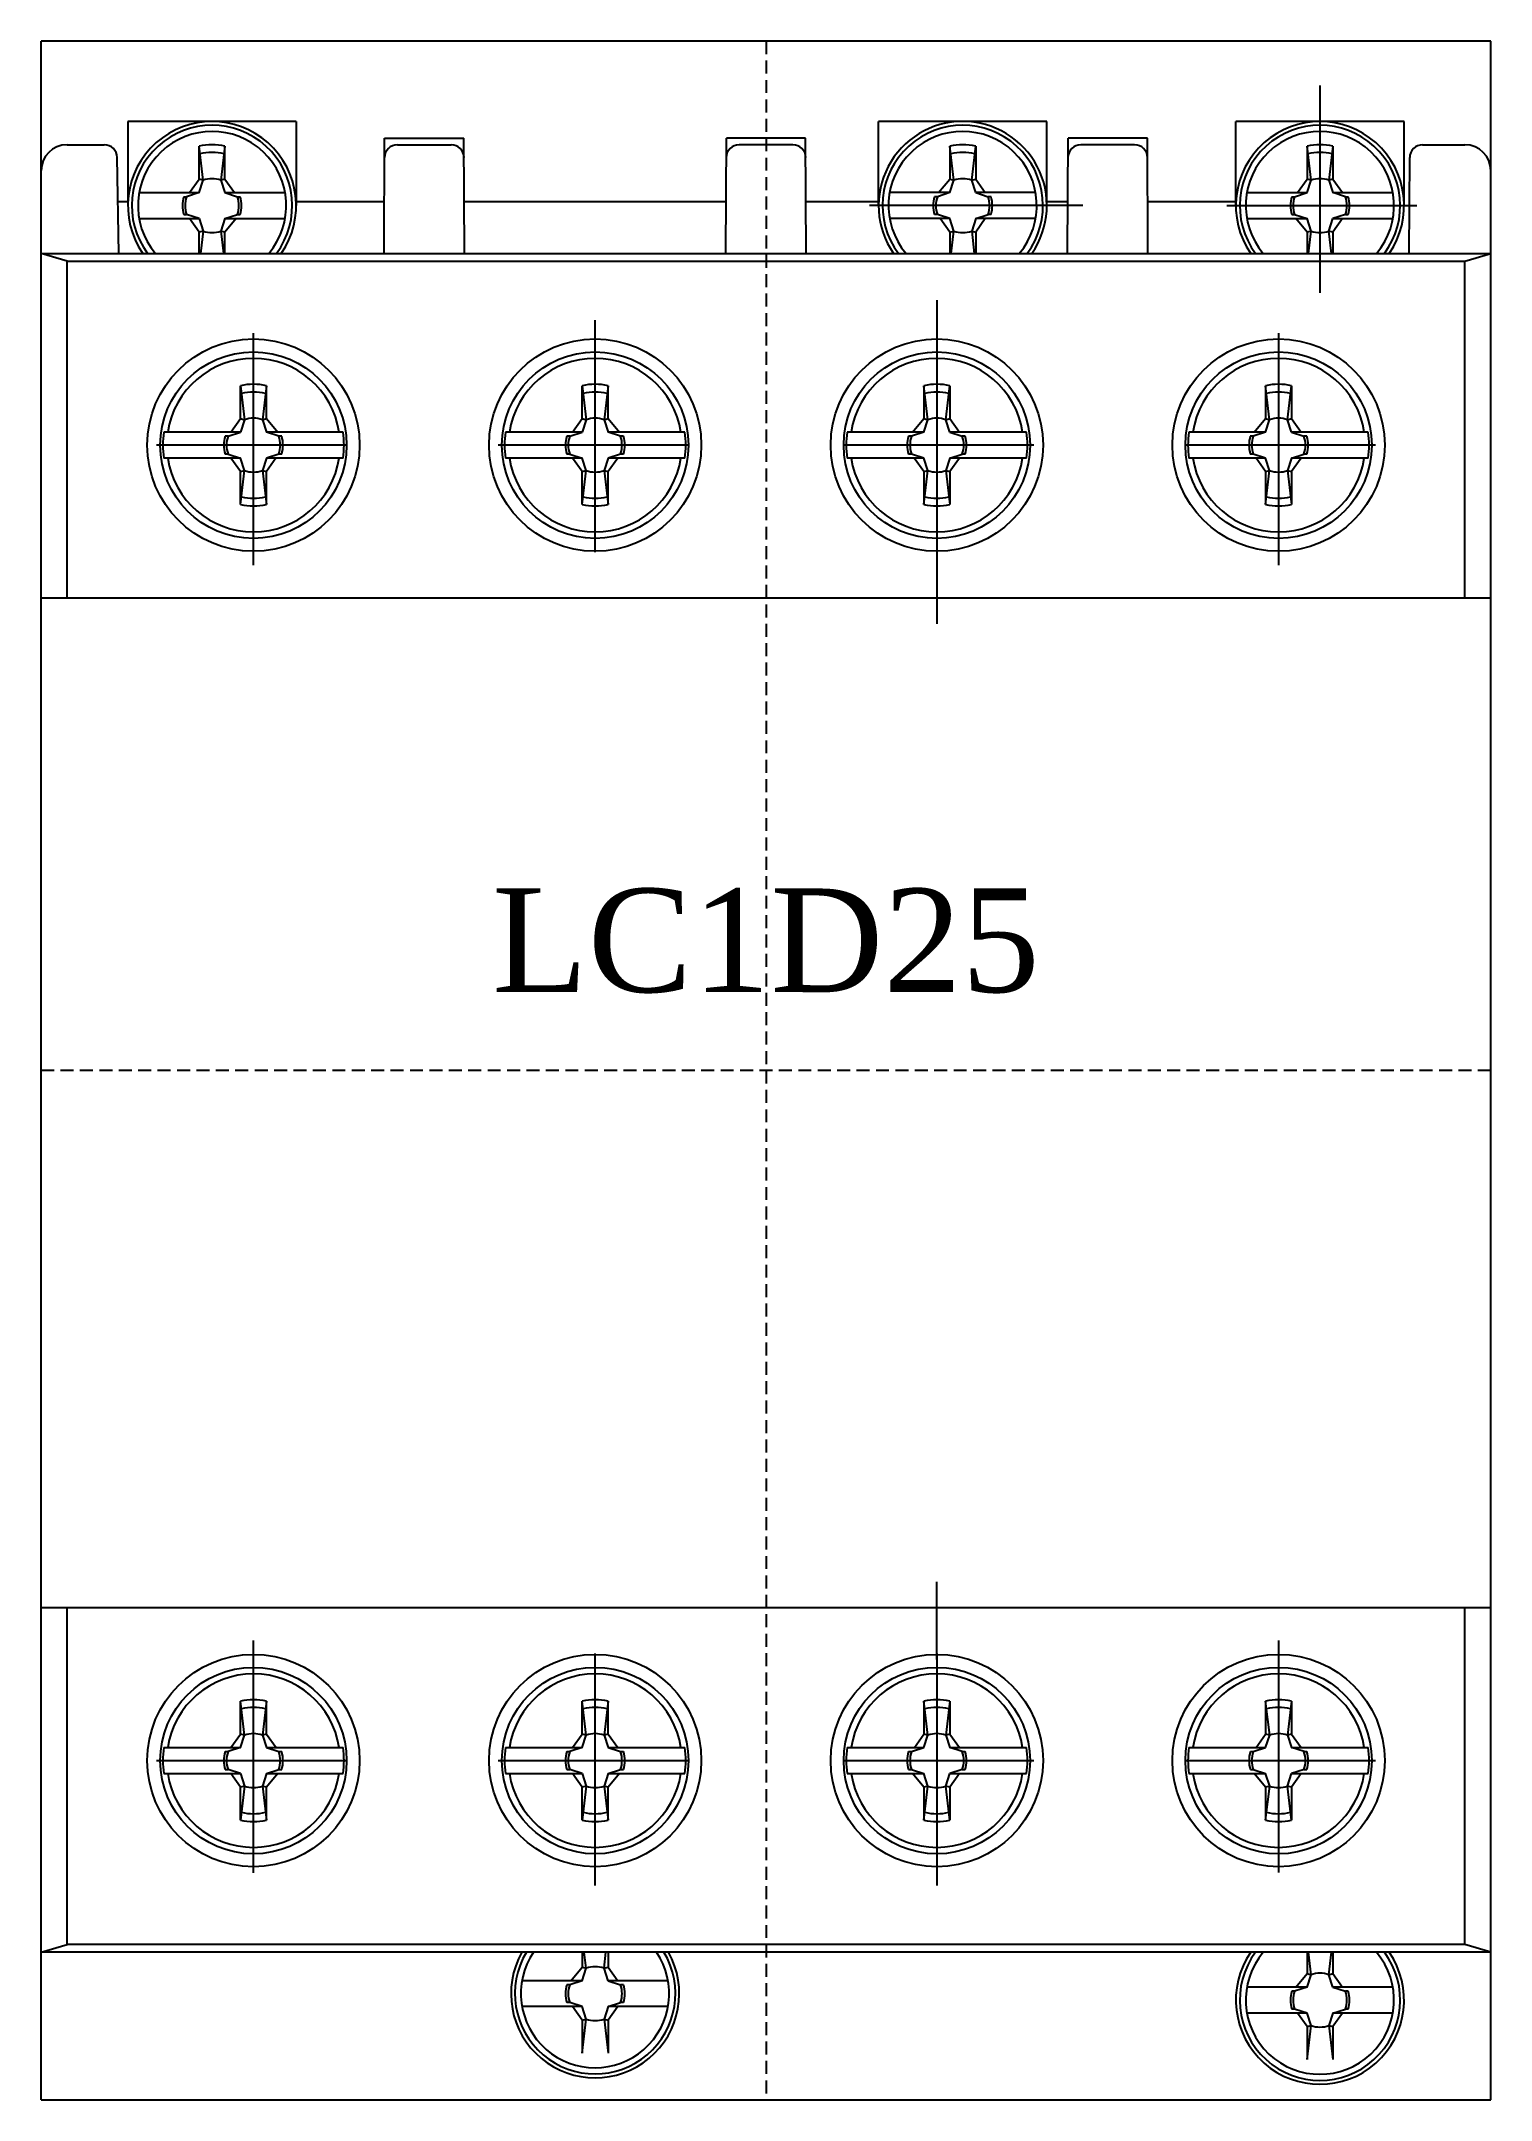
# Model space of a CAD drawing. Extents: x 0 to 56, y 0 to 79.5.
import ezdxf

# ---------------------------------------------------------------- set-up
doc = ezdxf.new("R2010")
doc.units = 0
doc.linetypes.add('DASHED', pattern=[0.75, 0.5, -0.25])
doc.layers.add('-15N-THT. THIẾT BỊ ĐÓNG MỞ', color=40, linetype='CONTINUOUS')
doc.styles.add('- 04.0', font='times.ttf', dxfattribs={"height": 4})

# ---------------------------------------------------------------- blocks, each defined once
blk = doc.blocks.new('06 - N - SC CTT LC1D25')
at = {"layer": '-15N-THT. THIẾT BỊ ĐÓNG MỞ'}
for p, q in [((0, -39.749899), (0, 39.749899)), ((55.999855, 39.749899), (0, 39.749899)), ((55.999855, -39.749899), (55.999855, 39.749899)), ((49.399856, 38.033395), (49.399856, 30.026468)), ((3.350006, 36.649896), (3.350006, 33.399896)), ((9.849975, 36.649896), (3.350006, 36.649896)), ((9.849975, 36.649896), (9.849975, 33.399896)), ((38.849914, 36.649896), (32.34993, 36.649896)), ((32.34993, 33.399896), (32.34993, 36.649896)), ((38.849914, 33.399896), (38.849914, 36.649896)), ((46.149872, 33.399896), (46.149872, 36.649896)), ((52.649849, 36.649896), (46.149872, 36.649896)), ((52.649849, 33.399896), (52.649849, 36.649896)), ((13.249313, 31.54989), (13.268722, 35.999876)), ((13.268692, 35.999902), (16.331222, 35.999902)), ((16.350662, 31.549871), (16.331253, 35.999883)), ((26.449279, 31.549883), (26.468689, 35.999899)), ((29.531173, 35.999902), (26.468673, 35.999902)), ((29.550613, 31.549863), (29.531204, 35.999876)), ((39.649238, 31.54989), (39.668655, 35.999887)), ((42.73117, 35.999902), (39.668655, 35.999902)), ((42.750625, 31.549871), (42.731208, 35.999887)), ((1, 35.749902), (2.437805, 35.749902)), ((3.002472, 31.549886), (2.937729, 35.258607)), ((6.099991, 34.422815), (6.099991, 35.696085)), ((6.255081, 34.381281), (6.100082, 35.696073)), ((7.100097, 35.696054), (6.945099, 34.381246)), ((7.099975, 34.422815), (7.099975, 35.696085)), ((13.765457, 35.749902), (15.834503, 35.749902)), ((29.034469, 35.749902), (26.965439, 35.749902)), ((35.254913, 34.381265), (35.099914, 35.696073)), ((35.09993, 35.696085), (35.09993, 34.422815)), ((35.944915, 34.381303), (36.099914, 35.696096)), ((36.09993, 35.696085), (36.09993, 34.422815)), ((42.234466, 35.749902), (40.165405, 35.749902)), ((49.054817, 34.381281), (48.899818, 35.696073)), ((48.899872, 35.696085), (48.899872, 34.422815)), ((49.899826, 35.696096), (49.744819, 34.381303)), ((49.899856, 35.696085), (49.899856, 34.422815)), ((52.849189, 31.549879), (52.865349, 35.252084)), ((53.365364, 35.749902), (54.999855, 35.749902)), ((5.728592, 33.899931), (6.100067, 34.422845)), ((6.255035, 34.3813), (6.100036, 34.42283)), ((6.100082, 33.899904), (6.255066, 34.381288)), ((7.100036, 34.422826), (6.945038, 34.381296)), ((6.945038, 34.381284), (7.100036, 33.899885)), ((7.100067, 34.42283), (7.471176, 33.899915)), ((34.661941, 33.899889), (35.09993, 34.422803)), ((35.099914, 34.422811), (35.254913, 34.381281)), ((35.09993, 33.899881), (35.254928, 34.381281)), ((35.944915, 34.381288), (36.099914, 34.422819)), ((36.09993, 33.899885), (35.944931, 34.381284)), ((36.099914, 34.422834), (36.471458, 33.899904)), ((48.528755, 33.899915), (48.899872, 34.422842)), ((49.054847, 34.381296), (48.899856, 34.422826)), ((48.899864, 33.89987), (49.05487, 34.381265)), ((49.74485, 34.3813), (49.899849, 33.8999)), ((49.899864, 34.422826), (49.744873, 34.381296)), ((49.899864, 34.422834), (50.271347, 33.899919)), ((3.350006, 33.549905), (2.967544, 33.549905)), ((3.784012, 33.899896), (6.100006, 33.899896)), ((5.508209, 33.744882), (5.618393, 33.744882)), ((6.100097, 33.899904), (5.618469, 33.744905)), ((7.100006, 33.899896), (9.423584, 33.899896)), ((7.100067, 33.899881), (7.581176, 33.744882)), ((7.581115, 33.744882), (7.691772, 33.744882)), ((13.258011, 33.549905), (9.849975, 33.549905)), ((26.457992, 33.549905), (16.341919, 33.549905)), ((32.34993, 33.549905), (29.54187, 33.549905)), ((40.240783, 33.399896), (31.998291, 33.399896)), ((35.099914, 33.899896), (32.776336, 33.899896)), ((34.618744, 33.744882), (34.508133, 33.744882)), ((35.09993, 33.899896), (34.618759, 33.744897)), ((38.415909, 33.899896), (36.099914, 33.899896)), ((36.09993, 33.899881), (36.581581, 33.744886)), ((36.691711, 33.744882), (36.581588, 33.744882)), ((39.657959, 33.549905), (38.849914, 33.549905)), ((46.149872, 33.549905), (42.741867, 33.549905)), ((45.798233, 33.399896), (53.140388, 33.399896)), ((46.576278, 33.899896), (48.899856, 33.899896)), ((48.308075, 33.744882), (48.418747, 33.744882)), ((48.418747, 33.744894), (48.899856, 33.899892)), ((50.381462, 33.744897), (49.899833, 33.899896)), ((49.899856, 33.899896), (52.215858, 33.899896)), ((50.381454, 33.744882), (50.491653, 33.744882)), ((3.784012, 32.899896), (6.100006, 32.899896)), ((5.508209, 33.054895), (5.618332, 33.054895)), ((6.100052, 32.899911), (5.618377, 33.054914)), ((6.100067, 32.376978), (5.728531, 32.899908)), ((6.100067, 32.8999), (6.255066, 32.418501)), ((7.100067, 32.899904), (6.945068, 32.418508)), ((7.100006, 32.899896), (9.423584, 32.899896)), ((7.538086, 32.899911), (7.100097, 32.377008)), ((7.100113, 32.899881), (7.581283, 33.05488)), ((7.581176, 33.054895), (7.691772, 33.054895)), ((35.099914, 32.899896), (32.776336, 32.899896)), ((34.618805, 33.054895), (34.508133, 33.054895)), ((35.099914, 32.899877), (34.618805, 33.054876)), ((35.09993, 32.376989), (34.728805, 32.899915)), ((35.254928, 32.418501), (35.09993, 32.8999)), ((36.099914, 32.899881), (35.944915, 32.418481)), ((36.471405, 32.899904), (36.099914, 32.376978)), ((38.415909, 32.899896), (36.099914, 32.899896)), ((36.099945, 32.899885), (36.581543, 33.05488)), ((36.691711, 33.054895), (36.581527, 33.054895)), ((46.576278, 32.899896), (48.899856, 32.899896)), ((48.308075, 33.054895), (48.418686, 33.054895)), ((48.418647, 33.054891), (48.899826, 32.899889)), ((48.899864, 32.377031), (48.461876, 32.899934)), ((49.05487, 32.418493), (48.899864, 32.899889)), ((49.74485, 32.418504), (49.899849, 32.899904)), ((50.271393, 32.899904), (49.899856, 32.376974)), ((49.899856, 32.899896), (52.215858, 32.899896)), ((50.381546, 33.054887), (49.899872, 32.899885)), ((50.381515, 33.054895), (50.491653, 33.054895)), ((6.099991, 31.549875), (6.099991, 32.376962)), ((6.255035, 32.418497), (6.100052, 32.376966)), ((6.255096, 32.418474), (6.152694, 31.549871)), ((7.100021, 32.376974), (6.945038, 32.418504)), ((6.945083, 32.418493), (7.04747, 31.549856)), ((7.099975, 31.549875), (7.099975, 32.376962)), ((35.09993, 32.376962), (35.09993, 31.54989)), ((35.099945, 32.376985), (35.254928, 32.418512)), ((35.152527, 31.549867), (35.254928, 32.418501)), ((35.9449, 32.418516), (36.047302, 31.549898)), ((35.944915, 32.418485), (36.099914, 32.376955)), ((36.09993, 32.376962), (36.09993, 31.54989)), ((48.899872, 32.376962), (48.899872, 31.549875)), ((49.05487, 32.418497), (48.899879, 32.376966)), ((48.952453, 31.549863), (49.054855, 32.418497)), ((49.847213, 31.549883), (49.744812, 32.418501)), ((49.899841, 32.37697), (49.74485, 32.418501)), ((49.899856, 32.376962), (49.899856, 31.549875)), ((0, 31.54989), (55.999855, 31.54989)), ((1.000045, 31.249891), (0.000045, 31.549898)), ((1, 18.249937), (1, 31.249887)), ((1, 31.249887), (54.999855, 31.249887)), ((54.999855, 18.249937), (54.999855, 31.249887)), ((54.999901, 31.249872), (55.999893, 31.549871)), ((34.599853, 29.749849), (34.599853, 24.749849)), ((21.400192, 20.016328), (21.400192, 28.977733)), ((8.200241, 19.516359), (8.200241, 28.477764)), ((47.800514, 28.477584), (47.800514, 19.516193)), ((7.700256, 25.172758), (7.700256, 26.446027)), ((7.700287, 26.446012), (7.855301, 25.131235)), ((8.700302, 26.446031), (8.545288, 25.131223)), ((8.700226, 25.172758), (8.700226, 26.446027)), ((20.900192, 25.172731), (20.900192, 26.445983)), ((20.900207, 26.446016), (21.055221, 25.131223)), ((21.900192, 26.446014), (21.745193, 25.131206)), ((21.900192, 25.172716), (21.900192, 26.445983)), ((34.100616, 26.445823), (34.100616, 25.172556)), ((34.255645, 25.131046), (34.100647, 26.445852)), ((34.945617, 25.131071), (35.100631, 26.445861)), ((35.100616, 26.445823), (35.100616, 25.172571)), ((47.455513, 25.131054), (47.300514, 26.44586)), ((47.300544, 26.445865), (47.300544, 25.172597)), ((48.145515, 25.131082), (48.300514, 26.445858)), ((48.300499, 26.445865), (48.300499, 25.172597)), ((7.700271, 24.649839), (4.735901, 24.649839)), ((7.218628, 24.494846), (7.700302, 24.649847)), ((7.32875, 24.649873), (7.700302, 25.172803)), ((7.855285, 25.131254), (7.700287, 24.649854)), ((7.700302, 25.172769), (7.855285, 25.131239)), ((8.545303, 25.131225), (8.700287, 25.172756)), ((8.545303, 25.131233), (8.700302, 24.649835)), ((11.664108, 24.649839), (8.700241, 24.649839)), ((8.700287, 25.172765), (9.13829, 24.649852)), ((9.181457, 24.494857), (8.700287, 24.649856)), ((20.900222, 24.649797), (17.935836, 24.649797)), ((20.418518, 24.49481), (20.900207, 24.649816)), ((20.528671, 24.64986), (20.900207, 25.17279)), ((20.900177, 25.172733), (21.055175, 25.131204)), ((21.055191, 25.131231), (20.900192, 24.649831)), ((21.745193, 25.131221), (21.900192, 24.649826)), ((21.745208, 25.131223), (21.900207, 25.172754)), ((22.381378, 24.494829), (21.900192, 24.649828)), ((21.900207, 25.172742), (22.338211, 24.649829)), ((24.864059, 24.649797), (21.900222, 24.649797)), ((34.100586, 24.649652), (31.136749, 24.649652)), ((34.100662, 24.649664), (33.619476, 24.494665)), ((33.662674, 24.649683), (34.100662, 25.172597)), ((34.100647, 25.17259), (34.255645, 25.131061)), ((34.100662, 24.649673), (34.255661, 25.131069)), ((34.599914, 24.749828), (34.599914, 17.249952)), ((35.100647, 24.649665), (34.945648, 25.131063)), ((34.945678, 25.131038), (35.100677, 25.172567)), ((38.064956, 24.649652), (35.10057, 24.649652)), ((35.100631, 25.172626), (35.472168, 24.649696)), ((35.100631, 24.649667), (35.582321, 24.494663)), ((47.300529, 24.649681), (44.33667, 24.649681)), ((47.300537, 24.649692), (46.819366, 24.494693)), ((46.862571, 24.64969), (47.300567, 25.172603)), ((47.300514, 24.649677), (47.45552, 25.131073)), ((47.300522, 25.172594), (47.455513, 25.131063)), ((48.300522, 24.649686), (48.145523, 25.131086)), ((48.14553, 25.13108), (48.300522, 25.172611)), ((51.264831, 24.649681), (48.300468, 24.649681)), ((48.300506, 24.64969), (48.78218, 24.49469)), ((48.300537, 25.172639), (48.672073, 24.649709)), ((11.801864, 24.149839), (4.459701, 24.149839)), ((7.218597, 24.494825), (7.108474, 24.494825)), ((9.292022, 24.494825), (9.181411, 24.494825)), ((25.001815, 24.149812), (17.659652, 24.149812)), ((20.418533, 24.494814), (20.308426, 24.494814)), ((22.491989, 24.494814), (22.381393, 24.494814)), ((38.341133, 24.149669), (30.998977, 24.149669)), ((33.61943, 24.49467), (33.508835, 24.49467)), ((35.692383, 24.49467), (35.582275, 24.49467)), ((51.541031, 24.149681), (44.198883, 24.149681)), ((46.819359, 24.494667), (46.708748, 24.494667)), ((48.892273, 24.494667), (48.78215, 24.494667)), ((7.700271, 23.649856), (4.735931, 23.649856)), ((7.218658, 23.804855), (7.108474, 23.804855)), ((7.218673, 23.804855), (7.700287, 23.649852)), ((7.700302, 23.126913), (7.328811, 23.649841)), ((7.700256, 21.853653), (7.700256, 23.126907)), ((7.700287, 21.853681), (7.855301, 23.168459)), ((7.700302, 23.126899), (7.855301, 23.16843)), ((7.855331, 23.168426), (7.700332, 23.649826)), ((8.700287, 23.649875), (8.545273, 23.168478)), ((8.545288, 23.16848), (8.700271, 23.126949)), ((8.545288, 23.168462), (8.700287, 21.853654)), ((8.700226, 21.853653), (8.700226, 23.126907)), ((11.664077, 23.649856), (8.700241, 23.649856)), ((9.071411, 23.649858), (8.700287, 23.126932)), ((9.181427, 23.80483), (8.700317, 23.649831)), ((9.292022, 23.804855), (9.18135, 23.804855)), ((20.900222, 23.649812), (17.935867, 23.649812)), ((20.418594, 23.804811), (20.308426, 23.804811)), ((20.418579, 23.804832), (20.900192, 23.649833)), ((20.900207, 23.126934), (20.528732, 23.64986)), ((20.900192, 21.853626), (20.900192, 23.126878)), ((21.055206, 23.168434), (20.900207, 23.649833)), ((20.900207, 23.126913), (21.055206, 23.168443)), ((20.900207, 21.853647), (21.055221, 23.168422)), ((21.745178, 23.168424), (21.900177, 23.126894)), ((21.900207, 23.649841), (21.745193, 23.168445)), ((21.745208, 23.168451), (21.900207, 21.853658)), ((22.381286, 23.804849), (21.900177, 23.64985)), ((22.271301, 23.649856), (21.900177, 23.12693)), ((21.900192, 21.853626), (21.900192, 23.126894)), ((24.864029, 23.649812), (21.900222, 23.649812)), ((22.491989, 23.804811), (22.381332, 23.804811)), ((34.100586, 23.649671), (31.136779, 23.649671)), ((33.619491, 23.804668), (33.508835, 23.804668)), ((34.100677, 23.649713), (33.619568, 23.804712)), ((34.100662, 23.126777), (33.729538, 23.649704)), ((34.100616, 23.126752), (34.100616, 21.853485)), ((34.255645, 23.168291), (34.100647, 23.649686)), ((34.100647, 21.853523), (34.255645, 23.168314)), ((34.100677, 23.126745), (34.255676, 23.168274)), ((34.945602, 23.168272), (35.100616, 21.853496)), ((35.100631, 23.649696), (34.945648, 23.168308)), ((34.945648, 23.168291), (35.100647, 23.12676)), ((38.064926, 23.649671), (35.10057, 23.649671)), ((35.100616, 23.126737), (35.100616, 21.853485)), ((35.100647, 23.649688), (35.58226, 23.804685)), ((35.472122, 23.649719), (35.100647, 23.126793)), ((35.692383, 23.804668), (35.582214, 23.804668)), ((47.300529, 23.649698), (44.3367, 23.649698)), ((46.81942, 23.804697), (46.708748, 23.804697)), ((47.300506, 23.649677), (46.819397, 23.804676)), ((47.300544, 23.126779), (46.929428, 23.649705)), ((47.455543, 23.168325), (47.300537, 23.649721)), ((47.300537, 21.853519), (47.455536, 23.168325)), ((47.300544, 23.126793), (47.455536, 23.168321)), ((47.300544, 23.126766), (47.300544, 21.853513)), ((48.300483, 23.649671), (48.145485, 23.168274)), ((48.1455, 23.168296), (48.300506, 21.853521)), ((48.145515, 23.168277), (48.300514, 23.126747)), ((51.264801, 23.649698), (48.300468, 23.649698)), ((48.300499, 23.126766), (48.300499, 21.853513)), ((48.300522, 23.649692), (48.78215, 23.804695)), ((48.67202, 23.649698), (48.300529, 23.126772)), ((48.892273, 23.804697), (48.782089, 23.804697)), ((0, 18.249937), (55.999855, 18.249937)), ((34.600113, -22.749878), (34.600113, -19.749895)), ((55.999855, -20.749934), (0, -20.749934)), ((1, -33.749884), (1, -20.749934)), ((54.999855, -33.749884), (54.999855, -20.749934)), ((8.200699, -30.977669), (8.200699, -22.01627)), ((47.801193, -22.016072), (47.801193, -30.977459)), ((21.400604, -31.477639), (21.400604, -22.51624)), ((34.601394, -22.516041), (34.601394, -31.477427)), ((7.700714, -25.626831), (7.700714, -24.353579)), ((7.855774, -25.668385), (7.700775, -24.353609)), ((8.700775, -24.353581), (8.545776, -25.668389)), ((8.700683, -25.626831), (8.700683, -24.353579)), ((20.900573, -25.626803), (20.900573, -24.35355)), ((21.055633, -25.668353), (20.900634, -24.353575)), ((21.900634, -24.353579), (21.745636, -25.668372)), ((21.900573, -25.626818), (21.900573, -24.35355)), ((34.101333, -24.35335), (34.101333, -25.626616)), ((34.256424, -25.668169), (34.101425, -24.353379)), ((35.101364, -24.353365), (34.946365, -25.668139)), ((35.101333, -24.35335), (35.101333, -25.626601)), ((47.301223, -24.353377), (47.301223, -25.626627)), ((47.456245, -25.668179), (47.301246, -24.353373)), ((48.301193, -24.353383), (48.146194, -25.668158)), ((48.301162, -24.353377), (48.301162, -25.626627)), ((4.736389, -26.149779), (7.700729, -26.149779)), ((7.70079, -26.149773), (7.219177, -26.304776)), ((7.32933, -26.149767), (7.700821, -25.626841)), ((7.855804, -25.66836), (7.700805, -25.62683)), ((7.700836, -26.149756), (7.855835, -25.668356)), ((8.700775, -25.626877), (8.545776, -25.668408)), ((8.545776, -25.668404), (8.700775, -26.1498)), ((8.700699, -26.149779), (11.664535, -26.149779)), ((8.70079, -25.626864), (9.071914, -26.14979)), ((8.700821, -26.149746), (9.18193, -26.304745)), ((17.936248, -26.149737), (20.900604, -26.149737)), ((20.900619, -26.149758), (20.419021, -26.304757)), ((20.529159, -26.14979), (20.90065, -25.626862)), ((21.055648, -25.668372), (20.90065, -25.626843)), ((20.90065, -26.149762), (21.055648, -25.668362)), ((21.900589, -25.626818), (21.74559, -25.668349)), ((21.745636, -25.66837), (21.900634, -26.149765)), ((21.900604, -25.626871), (22.271728, -26.149798)), ((21.900604, -26.149737), (24.864425, -26.149737)), ((21.900634, -26.149779), (22.381744, -26.304778)), ((31.137512, -26.149533), (34.101318, -26.149533)), ((33.620361, -26.304568), (34.101471, -26.149571)), ((33.730331, -26.149561), (34.10144, -25.626637)), ((34.10141, -26.149546), (34.256424, -25.668148)), ((34.256454, -25.668139), (34.101455, -25.626608)), ((34.946411, -25.668169), (35.10141, -26.149548)), ((35.101425, -25.626606), (34.946426, -25.668137)), ((35.101288, -26.149533), (38.065635, -26.149533)), ((35.10141, -25.626652), (35.4729, -26.149577)), ((35.583023, -26.304543), (35.101425, -26.149546)), ((44.337394, -26.149546), (47.301223, -26.149546)), ((46.820114, -26.304522), (47.301223, -26.149523)), ((46.930153, -26.14955), (47.301269, -25.626624)), ((47.456253, -25.668169), (47.301254, -25.626639)), ((47.301254, -26.149565), (47.45626, -25.668169)), ((48.146202, -25.66812), (48.301201, -26.149519)), ((48.301223, -25.626593), (48.146232, -25.668124)), ((48.301132, -26.149546), (51.265464, -26.149546)), ((48.782867, -26.304539), (48.301246, -26.149537)), ((48.301262, -25.626624), (48.672744, -26.149548)), ((4.460159, -26.649763), (11.802322, -26.649763)), ((7.108932, -26.304778), (7.219116, -26.304778)), ((7.108932, -26.994749), (7.219055, -26.994749)), ((7.700805, -27.149775), (7.219131, -26.994774)), ((8.70079, -27.149777), (9.181961, -26.994776)), ((9.181808, -26.304778), (9.29248, -26.304778)), ((9.181869, -26.994749), (9.29248, -26.994749)), ((17.660034, -26.649737), (25.002212, -26.649737)), ((20.308807, -26.304736), (20.418976, -26.304736)), ((20.308807, -26.994738), (20.418914, -26.994738)), ((20.90065, -27.149744), (20.418976, -26.99474)), ((21.90065, -27.149748), (22.38182, -26.994749)), ((22.381698, -26.304736), (22.492355, -26.304736)), ((22.381759, -26.994738), (22.492355, -26.994738)), ((30.99971, -26.649517), (38.341865, -26.649517)), ((33.509552, -26.304531), (33.620208, -26.304531)), ((33.509552, -26.994517), (33.620147, -26.994517)), ((33.620269, -26.994513), (34.10144, -27.149512)), ((35.583084, -26.994505), (35.101394, -27.149512)), ((35.582931, -26.304531), (35.6931, -26.304531)), ((35.582992, -26.994517), (35.6931, -26.994517)), ((44.199577, -26.649529), (51.541725, -26.649529)), ((46.709427, -26.304545), (46.820099, -26.304545)), ((46.709427, -26.994515), (46.820038, -26.994515)), ((46.820083, -26.994536), (47.301262, -27.149537)), ((48.782875, -26.994532), (48.301208, -27.149533)), ((48.78276, -26.304545), (48.892944, -26.304545)), ((48.782821, -26.994515), (48.892944, -26.994515)), ((4.736358, -27.149763), (7.700729, -27.149763)), ((7.700805, -27.672724), (7.329269, -27.149796)), ((7.700714, -28.94595), (7.700714, -27.67268)), ((7.700775, -27.149779), (7.855774, -27.631178)), ((7.855774, -27.631152), (7.700775, -27.67268)), ((7.855789, -27.631146), (7.70079, -28.945921)), ((8.545776, -27.631144), (8.700775, -28.945952)), ((8.70079, -27.672682), (8.545791, -27.631152)), ((8.700821, -27.14975), (8.545807, -27.631146)), ((8.700683, -28.94595), (8.700683, -27.67268)), ((8.700699, -27.149763), (11.664566, -27.149763)), ((9.138809, -27.149771), (8.700821, -27.672684)), ((17.936218, -27.14972), (20.900604, -27.14972)), ((20.90065, -27.672722), (20.529113, -27.149792)), ((20.900573, -28.945906), (20.900573, -27.672654)), ((21.055603, -27.631117), (20.900604, -27.672648)), ((20.900634, -27.149756), (21.055633, -27.631155)), ((21.055648, -27.631144), (20.90065, -28.945935)), ((21.74562, -27.631129), (21.900619, -28.945937)), ((21.90065, -27.149754), (21.745636, -27.63115)), ((21.900634, -27.672682), (21.745651, -27.631152)), ((21.900573, -28.945906), (21.900573, -27.672638)), ((21.900604, -27.14972), (24.864456, -27.14972)), ((22.338684, -27.149743), (21.90068, -27.672655)), ((31.137481, -27.1495), (34.101318, -27.1495)), ((34.101486, -27.672434), (33.663498, -27.149521)), ((34.101333, -27.672402), (34.101333, -28.94567)), ((34.10141, -28.945687), (34.256408, -27.630883)), ((34.256424, -27.630896), (34.101425, -27.672427)), ((34.256454, -27.630907), (34.10144, -27.149512)), ((35.101379, -28.9457), (34.94638, -27.630909)), ((34.946411, -27.630906), (35.10141, -27.149508)), ((35.10144, -27.672411), (34.946441, -27.630883)), ((35.101288, -27.1495), (38.065666, -27.1495)), ((35.101333, -27.672417), (35.101333, -28.94567)), ((35.472931, -27.149546), (35.10141, -27.672474)), ((44.337364, -27.149527), (47.301223, -27.149527)), ((47.301307, -27.672436), (46.863319, -27.149523)), ((47.301208, -28.945689), (47.456207, -27.630883)), ((47.45623, -27.630911), (47.301223, -27.149516)), ((47.301223, -27.672446), (47.301223, -28.945712)), ((47.45623, -27.630898), (47.301239, -27.672429)), ((48.146225, -27.630925), (48.301223, -27.149525)), ((48.301223, -28.945691), (48.146225, -27.630917)), ((48.301239, -27.672457), (48.14624, -27.630928)), ((48.301132, -27.149527), (51.265495, -27.149527)), ((48.301162, -27.672446), (48.301162, -28.945712)), ((48.672798, -27.149554), (48.301262, -27.672484)), ((55.999855, -34.049887), (0, -34.049887)), ((0.000015, -34.049841), (1, -33.749846)), ((54.999855, -33.749884), (1, -33.749884)), ((20.899963, -34.049887), (20.899963, -34.626974)), ((21.054947, -34.66849), (20.982025, -34.04986)), ((21.744964, -34.668482), (21.817901, -34.049857)), ((21.899948, -34.049887), (21.899948, -34.626974)), ((48.899872, -34.049887), (48.899872, -34.876974)), ((49.054855, -34.918486), (48.952453, -34.049853)), ((49.744842, -34.918459), (49.847244, -34.049857)), ((49.899856, -34.049887), (49.899856, -34.876974)), ((55.999908, -34.049857), (54.999901, -33.749854)), ((20.46199, -35.149924), (20.899978, -34.627013)), ((20.899963, -34.626997), (21.054962, -34.668528)), ((20.899963, -35.149935), (21.054977, -34.668539)), ((21.744919, -34.668517), (21.899917, -34.626986)), ((21.899933, -35.149893), (21.744934, -34.668494)), ((21.899948, -34.626944), (22.271484, -35.149874)), ((48.461883, -35.399935), (48.899879, -34.87702)), ((48.899872, -35.399935), (49.054878, -34.918539)), ((48.899879, -34.877009), (49.05487, -34.918539)), ((49.899856, -35.399893), (49.744857, -34.918509)), ((49.744873, -34.918536), (49.899864, -34.877005)), ((49.899864, -34.876963), (50.2714, -35.399893)), ((20.899948, -35.149908), (18.57637, -35.149908)), ((20.418777, -35.304907), (20.308166, -35.304907)), ((20.899963, -35.14987), (20.418792, -35.304869)), ((24.215942, -35.149908), (21.899933, -35.149908)), ((21.899963, -35.149931), (22.381622, -35.30493)), ((22.491729, -35.304907), (22.381607, -35.304907)), ((48.899856, -35.399908), (46.576278, -35.399908)), ((48.418686, -35.554907), (48.308075, -35.554907)), ((48.899841, -35.399897), (48.418663, -35.554896)), ((52.215858, -35.399908), (49.899856, -35.399908)), ((49.899872, -35.399912), (50.381546, -35.554915)), ((50.491653, -35.554907), (50.381515, -35.554907)), ((20.899948, -36.149908), (18.57637, -36.149908)), ((20.418838, -35.994894), (20.308166, -35.994894)), ((20.899948, -36.149912), (20.418838, -35.994913)), ((20.899963, -36.67282), (20.528854, -36.149905)), ((21.054962, -36.631274), (20.899963, -36.149878)), ((21.899963, -36.149924), (21.744964, -36.631323)), ((24.215942, -36.149908), (21.899933, -36.149908)), ((21.899963, -36.149859), (22.381576, -35.994864)), ((22.271469, -36.14992), (21.899994, -36.672846)), ((22.491729, -35.994894), (22.381546, -35.994894)), ((48.899856, -36.399908), (46.576278, -36.399908)), ((48.418747, -36.244894), (48.308075, -36.244894)), ((48.899872, -36.399893), (48.418762, -36.244894)), ((48.899887, -36.922831), (48.528763, -36.399905)), ((49.054878, -36.881293), (48.899872, -36.399893)), ((49.899887, -36.399924), (49.744896, -36.881308)), ((49.899849, -36.399889), (50.381469, -36.244891)), ((52.215858, -36.399908), (49.899856, -36.399908)), ((50.27137, -36.39992), (49.899894, -36.922823)), ((50.491653, -36.244894), (50.381454, -36.244894)), ((20.899948, -36.672839), (21.054931, -36.631312)), ((20.899963, -36.672827), (20.899963, -37.946097)), ((20.899994, -37.946059), (21.054992, -36.631251)), ((21.744919, -36.631281), (21.899933, -37.946074)), ((21.744964, -36.631323), (21.899963, -36.672854)), ((21.899948, -36.672827), (21.899948, -37.946097)), ((48.899872, -36.922827), (48.899872, -38.196097)), ((48.899879, -38.196066), (49.054878, -36.881258)), ((48.899894, -36.922861), (49.05487, -36.881335)), ((49.744835, -36.881289), (49.899841, -38.196066)), ((49.74488, -36.881308), (49.899872, -36.922839)), ((49.899856, -36.922827), (49.899856, -38.196097)), ((0, -39.749899), (55.999855, -39.749899))]:
    blk.add_line(p, q, dxfattribs=at)
at = {"layer": '-15N-THT. THIẾT BỊ ĐÓNG MỞ', "color": 6, "linetype": 'DASHED'}
for p, q in [((27.999916, 39.749899), (27.999916, -39.749899)), ((55.999855, 0), (0, 0))]:
    blk.add_line(p, q, dxfattribs=at)
at = {"layer": '-15N-THT. THIẾT BỊ ĐÓNG MỞ'}
for centre, radius in [((8.200088, 24.149889), 4.099998), ((21.400039, 24.149858), 4.099998), ((34.60025, 24.149812), 4.099998), ((47.800171, 24.149843), 4.099998), ((8.199844, 24.149934), 3.599998), ((21.399795, 24.149934), 3.599998), ((34.600464, 24.149889), 3.599998), ((47.800415, 24.149889), 3.599998), ((8.200164, -26.64987), 4.099998), ((8.19992, -26.649916), 3.599998), ((21.400116, -26.64984), 4.099998), ((21.399872, -26.649916), 3.599998), ((34.600326, -26.649794), 4.099998), ((34.60054, -26.64987), 3.599998), ((47.800232, -26.649825), 4.099998), ((47.800476, -26.64987), 3.599998)]:
    blk.add_circle(centre, radius, dxfattribs=at)
for centre, radius, start, end in [((6.599899, 33.399904), 3.249999, 325.303086, 214.69698), ((35.599868, 33.399889), 3.249999, 89.999982, 214.696669), ((35.599868, 33.399889), 3.249999, 325.303359, 89.999937), ((49.399841, 33.399889), 3.249999, 325.303032, 214.69698), ((6.599899, 33.399904), 3.099998, 323.360416, 216.63965), ((6.603714, 33.399904), 2.863778, 319.758885, 220.241126), ((35.599868, 33.399889), 3.099998, 323.36069, 216.639322), ((35.596069, 33.399889), 2.863778, 319.759268, 220.240744), ((49.399841, 33.399889), 3.099998, 323.360362, 216.63965), ((49.396057, 33.399889), 2.863778, 319.758885, 220.241181), ((0.999893, 34.74991), 1, 89.999982, 179.999964), ((2.437698, 35.24991), 0.5, 1.000067, 89.999763), ((6.599899, 33.399904), 2.349998, 77.715422, 102.284432), ((6.599899, 33.399904), 2.049998, 76.898368, 103.101268), ((13.765396, 35.24991), 0.5, 89.998725, 179.749924), ((15.834427, 35.24991), 0.5, 0.250057, 89.999873), ((26.965378, 35.24991), 0.5, 89.999162, 179.749924), ((29.034408, 35.24991), 0.5, 0.250057, 89.998561), ((35.599868, 33.399889), 2.349998, 77.715477, 102.284432), ((35.599868, 33.399889), 2.049998, 76.898586, 103.101542), ((40.165344, 35.249895), 0.5, 89.9996, 179.749979), ((42.234405, 35.249895), 0.5, 0.250057, 89.998998), ((49.399841, 33.399889), 2.349998, 77.715477, 102.284487), ((49.399841, 33.399889), 2.049998, 76.898641, 103.101542), ((53.365356, 35.249895), 0.5, 89.998288, 179.749924), ((54.999847, 34.749895), 1, 0.00007263, 89.999982), ((6.599655, 33.399812), 1.040266, 70.616943, 109.354115), ((35.600113, 33.399965), 1.040266, 70.645739, 109.382966), ((49.400085, 33.399797), 1.040266, 70.645794, 109.382966), ((6.599899, 33.399904), 1.144999, 162.463645, 197.536283), ((6.599655, 33.399812), 1.040266, 160.626324, 199.363222), ((6.599655, 33.399812), 1.040266, 340.63626, 19.373978), ((6.599899, 33.399904), 1.144999, 342.4638, 17.536439), ((35.599868, 33.399889), 1.144999, 162.463645, 197.536283), ((35.600113, 33.399965), 1.040266, 160.636105, 199.373823), ((35.600113, 33.399965), 1.040266, 340.626424, 19.363323), ((35.599868, 33.399889), 1.144999, 342.463745, 17.536384), ((49.399841, 33.399889), 1.144999, 162.463645, 197.536283), ((49.400085, 33.399797), 1.040266, 160.626105, 199.363824), ((49.400085, 33.399797), 1.040266, 340.636806, 19.373705), ((49.399841, 33.399889), 1.144999, 342.463745, 17.536384), ((6.599655, 33.399812), 1.040266, 250.645895, 289.383067), ((35.600113, 33.399965), 1.040266, 250.617044, 289.354216), ((49.400085, 33.399797), 1.040266, 250.617044, 289.354216), ((8.199844, 24.149934), 3.349998, 90.000037, 171.417695), ((8.199844, 24.149934), 3.349998, 8.582249, 89.999982), ((21.399795, 24.149934), 3.349998, 8.582303, 171.417749), ((34.600464, 24.149889), 3.349998, 8.582249, 171.417695), ((47.800415, 24.149889), 3.349998, 89.999982, 171.417749), ((47.800415, 24.149889), 3.349998, 8.582303, 89.999927), ((8.200088, 24.149873), 2.349998, 77.715532, 102.284487), ((21.400039, 24.149843), 2.349998, 77.715532, 102.284487), ((34.600219, 24.149797), 2.349998, 77.715477, 102.284432), ((47.800171, 24.149828), 2.349998, 77.715477, 102.284432), ((8.200088, 24.149873), 2.049998, 76.898422, 103.101378), ((21.400039, 24.149843), 2.049998, 76.898422, 103.101378), ((34.600219, 24.149797), 2.049998, 76.898586, 103.101542), ((47.800171, 24.149828), 2.049998, 76.898586, 103.101542), ((8.199844, 24.149934), 3.499999, 171.78811, 188.214551), ((8.199844, 24.149934), 1.040266, 70.616998, 109.354225), ((8.199844, 24.149934), 3.499999, 351.785396, 8.211837), ((21.399795, 24.149934), 3.499999, 171.788164, 188.214551), ((21.399795, 24.149934), 1.040266, 70.616998, 109.354225), ((21.399795, 24.149934), 3.499999, 351.785451, 8.211892), ((34.600464, 24.149889), 3.499999, 171.78811, 188.214496), ((34.600464, 24.149889), 1.040266, 70.645739, 109.382966), ((34.600464, 24.149889), 3.499999, 351.785451, 8.211837), ((47.800415, 24.149889), 3.499999, 171.788164, 188.214551), ((47.800415, 24.149889), 1.040266, 70.645739, 109.382966), ((47.800415, 24.149889), 3.499999, 351.785451, 8.211892), ((8.200088, 24.149873), 1.144999, 162.46359, 197.536229), ((8.199844, 24.149934), 1.040266, 160.636651, 199.37355), ((8.199844, 24.149934), 1.040266, 340.626178, 19.363897), ((8.200088, 24.149873), 1.144999, 342.463718, 17.536357), ((21.400039, 24.149843), 1.144999, 162.463645, 197.536229), ((21.399795, 24.149934), 1.040266, 160.636706, 199.37355), ((21.399795, 24.149934), 1.040266, 340.626233, 19.363951), ((21.400039, 24.149843), 1.144999, 342.463773, 17.536411), ((34.600219, 24.149797), 1.144999, 162.46359, 197.536174), ((34.600464, 24.149889), 1.040266, 160.63605, 199.373714), ((34.600464, 24.149889), 1.040266, 340.626452, 19.363296), ((34.600219, 24.149797), 1.144999, 342.463773, 17.536357), ((47.800171, 24.149828), 1.144999, 162.463645, 197.536229), ((47.800415, 24.149889), 1.040266, 160.636105, 199.373768), ((47.800415, 24.149889), 1.040266, 340.626452, 19.36335), ((47.800171, 24.149828), 1.144999, 342.463773, 17.536411), ((8.199844, 24.149934), 3.349998, 188.585252, 351.41479), ((8.199844, 24.149934), 1.040266, 250.64584, 289.383012), ((21.399795, 24.149934), 3.349998, 188.585252, 351.41479), ((21.399795, 24.149934), 1.040266, 250.64584, 289.383012), ((34.600464, 24.149889), 3.349998, 188.585198, 351.414735), ((34.600464, 24.149889), 1.040266, 250.617044, 289.354216), ((47.800415, 24.149889), 3.349998, 188.585198, 351.414735), ((47.800415, 24.149889), 1.040266, 250.617044, 289.354216), ((8.200088, 24.149873), 2.349998, 257.715523, 282.284533), ((8.200088, 24.149873), 2.049998, 256.898687, 283.101588), ((21.400039, 24.149843), 2.349998, 257.715523, 282.284533), ((21.400039, 24.149843), 2.049998, 256.898687, 283.101588), ((34.600219, 24.149797), 2.349998, 257.715523, 282.284533), ((34.600219, 24.149797), 2.049998, 256.898468, 283.101369), ((47.800171, 24.149828), 2.349998, 257.715523, 282.284533), ((47.800171, 24.149828), 2.049998, 256.898468, 283.101369), ((8.19992, -26.649916), 3.349998, 8.585199, 171.414744), ((21.399872, -26.649916), 3.349998, 8.585199, 171.414744), ((34.60054, -26.64987), 3.349998, 8.585254, 171.414799), ((47.800476, -26.64987), 3.349998, 8.585254, 171.414799), ((8.200164, -26.649855), 2.349998, 77.715477, 102.284487), ((8.200164, -26.649855), 2.049998, 76.898422, 103.101323), ((21.400116, -26.649825), 2.349998, 77.715477, 102.284487), ((21.400116, -26.649825), 2.049998, 76.898422, 103.101323), ((34.600296, -26.649779), 2.349998, 77.715477, 102.284487), ((34.600296, -26.649779), 2.049998, 76.898641, 103.101542), ((47.800232, -26.649809), 2.349998, 77.715477, 102.284487), ((47.800232, -26.649809), 2.049998, 76.898641, 103.101542), ((8.19992, -26.649916), 3.499999, 171.785432, 188.211873), ((8.19992, -26.649916), 1.040266, 70.616998, 109.35417), ((8.19992, -26.649916), 3.499999, 351.788183, 8.214597), ((21.399872, -26.649916), 3.499999, 171.785432, 188.211819), ((21.399872, -26.649916), 1.040266, 70.616998, 109.35417), ((21.399872, -26.649916), 3.499999, 351.788128, 8.214542), ((34.60054, -26.64987), 3.499999, 171.785487, 188.211873), ((34.60054, -26.64987), 1.040266, 70.645794, 109.382966), ((34.60054, -26.64987), 3.499999, 351.788183, 8.214542), ((47.800476, -26.64987), 3.499999, 171.785432, 188.211819), ((47.800476, -26.64987), 1.040266, 70.645794, 109.382966), ((47.800476, -26.64987), 3.499999, 351.788128, 8.214542), ((8.200164, -26.649855), 1.144999, 162.463754, 197.536393), ((8.19992, -26.649916), 1.040266, 160.626433, 199.363332), ((8.19992, -26.649916), 1.040266, 340.636123, 19.373814), ((8.200164, -26.649855), 1.144999, 342.463663, 17.536275), ((21.400116, -26.649825), 1.144999, 162.463754, 197.536338), ((21.399872, -26.649916), 1.040266, 160.626433, 199.363277), ((21.399872, -26.649916), 1.040266, 340.636069, 19.37376), ((21.400116, -26.649825), 1.144999, 342.463609, 17.53622), ((34.600296, -26.649779), 1.144999, 162.463809, 197.536393), ((34.60054, -26.64987), 1.040266, 160.626269, 199.363933), ((34.60054, -26.64987), 1.040266, 340.636724, 19.373541), ((34.600296, -26.649779), 1.144999, 342.463663, 17.53622), ((47.800232, -26.649809), 1.144999, 162.463754, 197.536338), ((47.800476, -26.64987), 1.040266, 160.626214, 199.363878), ((47.800476, -26.64987), 1.040266, 340.63667, 19.373541), ((47.800232, -26.649809), 1.144999, 342.463609, 17.53622), ((8.19992, -26.649916), 3.349998, 188.582356, 270.000028), ((8.19992, -26.649916), 1.040266, 250.64584, 289.383067), ((8.19992, -26.649916), 3.349998, 270.000083, 351.417768), ((21.399872, -26.649916), 3.349998, 188.582302, 351.417713), ((21.399872, -26.649916), 1.040266, 250.64584, 289.383067), ((34.60054, -26.64987), 3.349998, 188.582356, 351.417768), ((34.60054, -26.64987), 1.040266, 250.617099, 289.354325), ((47.800476, -26.64987), 3.349998, 188.582302, 270.000083), ((47.800476, -26.64987), 1.040266, 250.617099, 289.354325), ((47.800476, -26.64987), 3.349998, 270.000137, 351.417713), ((8.200164, -26.649855), 2.349998, 257.715578, 282.284533), ((8.200164, -26.649855), 2.049998, 256.898687, 283.101642), ((21.400116, -26.649825), 2.349998, 257.715578, 282.284533), ((21.400116, -26.649825), 2.049998, 256.898687, 283.101642), ((34.600296, -26.649779), 2.349998, 257.715632, 282.284588), ((34.600296, -26.649779), 2.049998, 256.898523, 283.101478), ((47.800232, -26.649809), 2.349998, 257.715632, 282.284588), ((47.800232, -26.649809), 2.049998, 256.898523, 283.101478), ((21.399872, -35.650023), 3.249999, 150.507153, 29.49274), ((21.399872, -35.650023), 3.099998, 148.926537, 31.073355), ((21.396072, -35.650023), 2.863778, 146.033324, 33.966568), ((49.399826, -35.900023), 3.249999, 145.302876, 34.697016), ((49.399826, -35.900023), 3.099998, 143.360261, 36.639686), ((49.396026, -35.900023), 2.863778, 139.75873, 40.241162), ((21.400116, -35.649931), 1.040266, 70.645739, 109.382966), ((49.40007, -35.899931), 1.040266, 70.645739, 109.382966), ((21.399872, -35.650023), 1.144999, 162.463645, 197.536283), ((21.400116, -35.649931), 1.040266, 160.636105, 199.373823), ((21.400116, -35.649931), 1.040266, 340.626424, 19.363323), ((21.399872, -35.650023), 1.144999, 342.463745, 17.536384), ((49.399826, -35.900023), 1.144999, 162.463645, 197.536283), ((49.40007, -35.899931), 1.040266, 160.636105, 199.373823), ((49.40007, -35.899931), 1.040266, 340.626424, 19.363323), ((49.399826, -35.900023), 1.144999, 342.463745, 17.536384), ((21.400116, -35.649931), 1.040266, 250.617044, 289.354216), ((49.40007, -35.899931), 1.040266, 250.617044, 289.354216)]:
    blk.add_arc(centre, radius, start, end, dxfattribs=at)
at = {"layer": '-15N-THT. THIẾT BỊ ĐÓNG MỞ', "color": 3, "insert": (27.999927, 5), "char_height": 4, "width": 17.18249766, "attachment_point": 5, "style": '- 04.0'}
blk.add_mtext('LC1D25', dxfattribs=at)

msp = doc.modelspace()

# ---------------------------------------------------------------- block references
msp.add_blockref('06 - N - SC CTT LC1D25', (0.000107, 39.749899))

doc.saveas('drawing.dxf')
